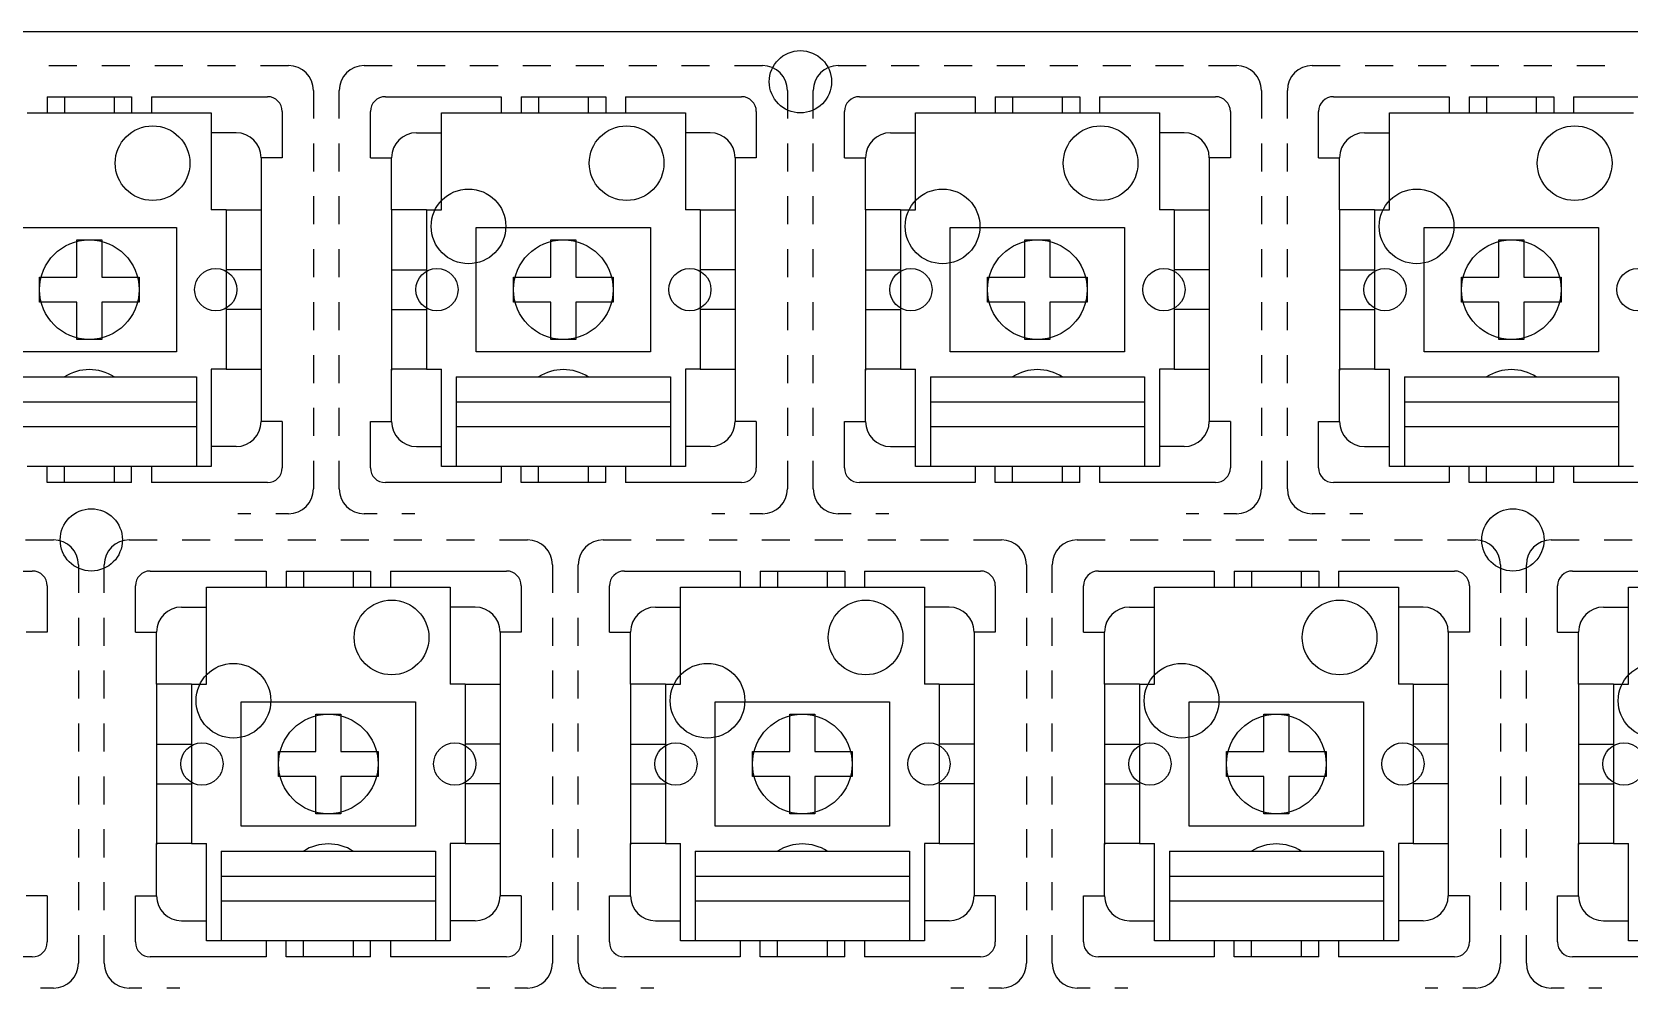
# Model space of a CAD drawing. Extents: x 0 to 386, y 0 to 144.
# Drawn here: x 186.7 to 250.8, y 58 to 96.4 of the extents above; entities that cross this region are included whole.
import ezdxf

# ---------------------------------------------------------------- set-up
doc = ezdxf.new("R2010")
doc.units = 0
for name, color, linetype in [('20', 30, 'CONTINUOUS'), ('21', 253, 'CONTINUOUS'), ('51', 253, 'CONTINUOUS')]:
    doc.layers.add(name, color=color, linetype=linetype)

msp = doc.modelspace()

# ---------------------------------------------------------------- linework, layer by layer
at = {"layer": '20'}
msp.add_line((385.6, 96.4), (0, 96.4), dxfattribs=at)
for centre, radius in [((217.52, 94.4), 1.25), ((191.5, 91.13), 1.5), ((210.54, 91.13), 1.5), ((229.58, 91.13), 1.5), ((248.62, 91.13), 1.5), ((204.19, 88.59), 1.5), ((223.23, 88.59), 1.5), ((242.27, 88.59), 1.5), ((188.96, 86.05), 2), ((208, 86.05), 2), ((227.04, 86.05), 2), ((246.08, 86.05), 2), ((194.04, 86.05), 0.85), ((202.92, 86.05), 0.85), ((213.08, 86.05), 0.85), ((221.96, 86.05), 0.85), ((232.12, 86.05), 0.85), ((241, 86.05), 0.85), ((251.16, 86.05), 0.85), ((189.04, 76), 1.25), ((246.14, 76), 1.25), ((201.1, 72.08), 1.5), ((220.14, 72.08), 1.5), ((239.18, 72.08), 1.5), ((194.75, 69.54), 1.5), ((213.79, 69.54), 1.5), ((232.83, 69.54), 1.5), ((251.87, 69.54), 1.5), ((198.56, 67), 2), ((217.6, 67), 2), ((236.64, 67), 2), ((193.48, 67), 0.85), ((203.64, 67), 0.85), ((212.52, 67), 0.85), ((222.68, 67), 0.85), ((231.56, 67), 0.85), ((241.72, 67), 0.85), ((250.6, 67), 0.85)]:
    msp.add_circle(centre, radius, dxfattribs=at)
at = {"layer": '21'}
for p, q in [((187.335, 95.05), (188.46, 95.05)), ((189.46, 95.05), (190.585, 95.05)), ((191.585, 95.05), (192.71, 95.05)), ((193.71, 95.05), (194.835, 95.05)), ((195.835, 95.05), (196.96, 95.05)), ((200, 95.05), (201.125, 95.05)), ((202.125, 95.05), (203.25, 95.05)), ((204.25, 95.05), (205.375, 95.05)), ((206.375, 95.05), (207.5, 95.05)), ((208.5, 95.05), (209.625, 95.05)), ((210.625, 95.05), (211.75, 95.05)), ((212.75, 95.05), (213.875, 95.05)), ((214.875, 95.05), (216, 95.05)), ((219.04, 95.05), (220.165, 95.05)), ((221.165, 95.05), (222.29, 95.05)), ((223.29, 95.05), (224.415, 95.05)), ((225.415, 95.05), (226.54, 95.05)), ((227.54, 95.05), (228.665, 95.05)), ((229.665, 95.05), (230.79, 95.05)), ((231.79, 95.05), (232.915, 95.05)), ((233.915, 95.05), (235.04, 95.05)), ((238.08, 95.05), (239.205, 95.05)), ((240.205, 95.05), (241.33, 95.05)), ((242.33, 95.05), (243.455, 95.05)), ((244.455, 95.05), (245.58, 95.05)), ((246.58, 95.05), (247.705, 95.05)), ((248.705, 95.05), (249.83, 95.05)), ((187.26, 93.8), (187.96, 93.8)), ((187.26, 93.8), (187.26, 93.15)), ((187.96, 93.8), (189.96, 93.8)), ((187.96, 93.8), (187.96, 93.15)), ((189.96, 93.8), (190.66, 93.8)), ((189.96, 93.8), (189.96, 93.15)), ((190.66, 93.8), (190.66, 93.15)), ((191.46, 93.8), (196.11, 93.8)), ((191.46, 93.8), (191.46, 93.15)), ((197.96, 94.05), (197.96, 92.925)), ((199, 92.925), (199, 94.05)), ((200.85, 93.8), (205.5, 93.8)), ((205.5, 93.8), (205.5, 93.15)), ((206.3, 93.8), (207, 93.8)), ((206.3, 93.8), (206.3, 93.15)), ((207, 93.8), (209, 93.8)), ((207, 93.8), (207, 93.15)), ((209, 93.8), (209.7, 93.8)), ((209, 93.8), (209, 93.15)), ((209.7, 93.8), (209.7, 93.15)), ((210.5, 93.8), (215.15, 93.8)), ((210.5, 93.8), (210.5, 93.15)), ((217, 94.05), (217, 92.925)), ((218.04, 92.925), (218.04, 94.05)), ((219.89, 93.8), (224.54, 93.8)), ((224.54, 93.8), (224.54, 93.15)), ((225.34, 93.8), (226.04, 93.8)), ((225.34, 93.8), (225.34, 93.15)), ((226.04, 93.8), (228.04, 93.8)), ((226.04, 93.8), (226.04, 93.15)), ((228.04, 93.8), (228.74, 93.8)), ((228.04, 93.8), (228.04, 93.15)), ((228.74, 93.8), (228.74, 93.15)), ((229.54, 93.8), (234.19, 93.8)), ((229.54, 93.8), (229.54, 93.15)), ((236.04, 94.05), (236.04, 92.925)), ((237.08, 92.925), (237.08, 94.05)), ((238.93, 93.8), (243.58, 93.8)), ((243.58, 93.8), (243.58, 93.15)), ((244.38, 93.8), (245.08, 93.8)), ((244.38, 93.8), (244.38, 93.15)), ((245.08, 93.8), (247.08, 93.8)), ((245.08, 93.8), (245.08, 93.15)), ((247.08, 93.8), (247.78, 93.8)), ((247.08, 93.8), (247.08, 93.15)), ((247.78, 93.8), (247.78, 93.15)), ((248.58, 93.8), (253.23, 93.8)), ((248.58, 93.8), (248.58, 93.15)), ((186.46, 93.15), (187.26, 93.15)), ((187.26, 93.15), (187.96, 93.15)), ((187.96, 93.15), (189.96, 93.15)), ((189.96, 93.15), (190.66, 93.15)), ((190.66, 93.15), (191.46, 93.15)), ((191.46, 93.15), (193.86, 93.15)), ((193.86, 93.15), (193.86, 92.35)), ((196.71, 93.2), (196.71, 91.35)), ((200.25, 91.35), (200.25, 93.2)), ((203.1, 93.15), (205.5, 93.15)), ((203.1, 92.35), (203.1, 93.15)), ((205.5, 93.15), (206.3, 93.15)), ((206.3, 93.15), (207, 93.15)), ((207, 93.15), (209, 93.15)), ((209, 93.15), (209.7, 93.15)), ((209.7, 93.15), (210.5, 93.15)), ((210.5, 93.15), (212.9, 93.15)), ((212.9, 93.15), (212.9, 92.35)), ((215.75, 93.2), (215.75, 91.35)), ((219.29, 91.35), (219.29, 93.2)), ((222.14, 93.15), (224.54, 93.15)), ((222.14, 92.35), (222.14, 93.15)), ((224.54, 93.15), (225.34, 93.15)), ((225.34, 93.15), (226.04, 93.15)), ((226.04, 93.15), (228.04, 93.15)), ((228.04, 93.15), (228.74, 93.15)), ((228.74, 93.15), (229.54, 93.15)), ((229.54, 93.15), (231.94, 93.15)), ((231.94, 93.15), (231.94, 92.35)), ((234.79, 93.2), (234.79, 91.35)), ((238.33, 91.35), (238.33, 93.2)), ((241.18, 93.15), (243.58, 93.15)), ((241.18, 92.35), (241.18, 93.15)), ((243.58, 93.15), (244.38, 93.15)), ((244.38, 93.15), (245.08, 93.15)), ((245.08, 93.15), (247.08, 93.15)), ((247.08, 93.15), (247.78, 93.15)), ((247.78, 93.15), (248.58, 93.15)), ((248.58, 93.15), (250.98, 93.15)), ((193.86, 92.35), (193.86, 89.25)), ((194.86, 92.35), (193.86, 92.35)), ((197.96, 91.925), (197.96, 90.8)), ((199, 90.8), (199, 91.925)), ((202.1, 92.35), (203.1, 92.35)), ((203.1, 89.25), (203.1, 92.35)), ((212.9, 92.35), (212.9, 89.25)), ((213.9, 92.35), (212.9, 92.35)), ((217, 91.925), (217, 90.8)), ((218.04, 90.8), (218.04, 91.925)), ((221.14, 92.35), (222.14, 92.35)), ((222.14, 89.25), (222.14, 92.35)), ((231.94, 92.35), (231.94, 89.25)), ((232.94, 92.35), (231.94, 92.35)), ((236.04, 91.925), (236.04, 90.8)), ((237.08, 90.8), (237.08, 91.925)), ((240.18, 92.35), (241.18, 92.35)), ((241.18, 89.25), (241.18, 92.35)), ((195.86, 91.35), (195.86, 89.25)), ((196.71, 91.35), (195.86, 91.35)), ((200.25, 91.35), (201.1, 91.35)), ((201.1, 89.25), (201.1, 91.35)), ((214.9, 91.35), (214.9, 89.25)), ((215.75, 91.35), (214.9, 91.35)), ((219.29, 91.35), (220.14, 91.35)), ((220.14, 89.25), (220.14, 91.35)), ((233.94, 91.35), (233.94, 89.25)), ((234.79, 91.35), (233.94, 91.35)), ((238.33, 91.35), (239.18, 91.35)), ((239.18, 89.25), (239.18, 91.35)), ((194.46, 89.25), (193.86, 89.25)), ((194.46, 89.25), (194.46, 86.95)), ((194.46, 89.25), (195.86, 89.25)), ((195.86, 89.25), (195.86, 86.85)), ((197.96, 89.8), (197.96, 88.675)), ((199, 88.675), (199, 89.8)), ((202.5, 89.25), (201.1, 89.25)), ((201.1, 89.25), (201.1, 86.85)), ((202.5, 89.25), (202.5, 86.95)), ((202.5, 89.25), (203.1, 89.25)), ((213.5, 89.25), (212.9, 89.25)), ((213.5, 89.25), (213.5, 86.95)), ((213.5, 89.25), (214.9, 89.25)), ((214.9, 89.25), (214.9, 86.85)), ((217, 89.8), (217, 88.675)), ((218.04, 88.675), (218.04, 89.8)), ((221.54, 89.25), (220.14, 89.25)), ((220.14, 89.25), (220.14, 86.85)), ((221.54, 89.25), (221.54, 86.95)), ((221.54, 89.25), (222.14, 89.25)), ((232.54, 89.25), (231.94, 89.25)), ((232.54, 89.25), (232.54, 86.95)), ((232.54, 89.25), (233.94, 89.25)), ((233.94, 89.25), (233.94, 86.85)), ((236.04, 89.8), (236.04, 88.675)), ((237.08, 88.675), (237.08, 89.8)), ((240.58, 89.25), (239.18, 89.25)), ((239.18, 89.25), (239.18, 86.85)), ((240.58, 89.25), (240.58, 86.95)), ((240.58, 89.25), (241.18, 89.25)), ((186.26, 88.55), (192.46, 88.55)), ((192.46, 88.55), (192.46, 83.55)), ((205.3, 88.55), (211.5, 88.55)), ((211.5, 88.55), (211.5, 83.55)), ((224.34, 88.55), (230.54, 88.55)), ((230.54, 88.55), (230.54, 83.55)), ((243.38, 88.55), (249.58, 88.55)), ((249.58, 88.55), (249.58, 83.55)), ((197.96, 87.675), (197.96, 86.55)), ((199, 86.55), (199, 87.675)), ((204.5, 83.55), (204.5, 87.55)), ((217, 87.675), (217, 86.55)), ((218.04, 86.55), (218.04, 87.675)), ((223.54, 83.55), (223.54, 87.55)), ((236.04, 87.675), (236.04, 86.55)), ((237.08, 86.55), (237.08, 87.675)), ((242.58, 83.55), (242.58, 87.55)), ((195.86, 86.85), (194.66, 86.85)), ((195.86, 86.85), (195.86, 85.25)), ((201.1, 86.85), (201.1, 85.25)), ((201.1, 86.85), (202.3, 86.85)), ((214.9, 86.85), (213.7, 86.85)), ((214.9, 86.85), (214.9, 85.25)), ((220.14, 86.85), (220.14, 85.25)), ((220.14, 86.85), (221.34, 86.85)), ((233.94, 86.85), (232.74, 86.85)), ((233.94, 86.85), (233.94, 85.25)), ((239.18, 86.85), (239.18, 85.25)), ((239.18, 86.85), (240.38, 86.85)), ((197.96, 85.55), (197.96, 84.425)), ((199, 84.425), (199, 85.55)), ((217, 85.55), (217, 84.425)), ((218.04, 84.425), (218.04, 85.55)), ((236.04, 85.55), (236.04, 84.425)), ((237.08, 84.425), (237.08, 85.55)), ((194.46, 85.15), (194.46, 82.85)), ((195.86, 85.25), (194.66, 85.25)), ((195.86, 85.25), (195.86, 82.85)), ((201.1, 85.25), (202.3, 85.25)), ((201.1, 85.25), (201.1, 82.8)), ((202.5, 85.15), (202.5, 82.85)), ((213.5, 85.15), (213.5, 82.85)), ((214.9, 85.25), (213.7, 85.25)), ((214.9, 85.25), (214.9, 82.85)), ((220.14, 85.25), (221.34, 85.25)), ((220.14, 85.25), (220.14, 82.8)), ((221.54, 85.15), (221.54, 82.85)), ((232.54, 85.15), (232.54, 82.85)), ((233.94, 85.25), (232.74, 85.25)), ((233.94, 85.25), (233.94, 82.85)), ((239.18, 85.25), (240.38, 85.25)), ((239.18, 85.25), (239.18, 82.8)), ((240.58, 85.15), (240.58, 82.85)), ((192.46, 83.55), (185.46, 83.55)), ((197.96, 83.425), (197.96, 82.3)), ((199, 82.3), (199, 83.425)), ((211.5, 83.55), (204.5, 83.55)), ((217, 83.425), (217, 82.3)), ((218.04, 82.3), (218.04, 83.425)), ((230.54, 83.55), (223.54, 83.55)), ((236.04, 83.425), (236.04, 82.3)), ((237.08, 82.3), (237.08, 83.425)), ((249.58, 83.55), (242.58, 83.55)), ((193.86, 82.85), (193.86, 79.75)), ((194.46, 82.85), (193.86, 82.85)), ((194.46, 82.85), (195.86, 82.85)), ((195.86, 82.85), (195.86, 80.75)), ((201.1, 82.8), (201.1, 82.85)), ((202.5, 82.85), (201.1, 82.85)), ((201.1, 80.75), (201.1, 82.8)), ((202.5, 82.85), (203.1, 82.85)), ((203.1, 79.75), (203.1, 82.85)), ((212.9, 82.85), (212.9, 79.75)), ((213.5, 82.85), (212.9, 82.85)), ((213.5, 82.85), (214.9, 82.85)), ((214.9, 82.85), (214.9, 80.75)), ((220.14, 82.8), (220.14, 82.85)), ((221.54, 82.85), (220.14, 82.85)), ((220.14, 80.75), (220.14, 82.8)), ((221.54, 82.85), (222.14, 82.85)), ((222.14, 79.75), (222.14, 82.85)), ((231.94, 82.85), (231.94, 79.75)), ((232.54, 82.85), (231.94, 82.85)), ((232.54, 82.85), (233.94, 82.85)), ((233.94, 82.85), (233.94, 80.75)), ((239.18, 82.8), (239.18, 82.85)), ((240.58, 82.85), (239.18, 82.85)), ((239.18, 80.75), (239.18, 82.8)), ((240.58, 82.85), (241.18, 82.85)), ((241.18, 79.75), (241.18, 82.85)), ((184.66, 82.55), (187.96, 82.55)), ((187.96, 82.55), (189.96, 82.55)), ((189.96, 82.55), (193.26, 82.55)), ((193.26, 82.55), (193.26, 81.55)), ((203.7, 82.55), (207, 82.55)), ((203.7, 82.55), (203.7, 81.55)), ((207, 82.55), (209, 82.55)), ((209, 82.55), (212.3, 82.55)), ((212.3, 82.55), (212.3, 81.55)), ((222.74, 82.55), (226.04, 82.55)), ((222.74, 82.55), (222.74, 81.55)), ((226.04, 82.55), (228.04, 82.55)), ((228.04, 82.55), (231.34, 82.55)), ((231.34, 82.55), (231.34, 81.55)), ((241.78, 82.55), (245.08, 82.55)), ((241.78, 82.55), (241.78, 81.55)), ((245.08, 82.55), (247.08, 82.55)), ((247.08, 82.55), (250.38, 82.55)), ((250.38, 82.55), (250.38, 81.55)), ((184.66, 81.55), (193.26, 81.55)), ((193.26, 81.55), (193.26, 80.55)), ((203.7, 81.55), (203.7, 80.55)), ((203.7, 81.55), (212.3, 81.55)), ((212.3, 81.55), (212.3, 80.55)), ((222.74, 81.55), (222.74, 80.55)), ((222.74, 81.55), (231.34, 81.55)), ((231.34, 81.55), (231.34, 80.55)), ((241.78, 81.55), (241.78, 80.55)), ((241.78, 81.55), (250.38, 81.55)), ((250.38, 81.55), (250.38, 80.55)), ((197.96, 81.3), (197.96, 80.175)), ((199, 80.175), (199, 81.3)), ((217, 81.3), (217, 80.175)), ((218.04, 80.175), (218.04, 81.3)), ((236.04, 81.3), (236.04, 80.175)), ((237.08, 80.175), (237.08, 81.3)), ((184.66, 80.55), (193.26, 80.55)), ((193.26, 80.55), (193.26, 78.95)), ((196.71, 80.75), (195.86, 80.75)), ((196.71, 80.75), (196.71, 78.9)), ((200.25, 78.9), (200.25, 80.75)), ((200.25, 80.75), (201.1, 80.75)), ((203.7, 80.55), (203.7, 78.95)), ((203.7, 80.55), (212.3, 80.55)), ((212.3, 80.55), (212.3, 78.95)), ((215.75, 80.75), (214.9, 80.75)), ((215.75, 80.75), (215.75, 78.9)), ((219.29, 78.9), (219.29, 80.75)), ((219.29, 80.75), (220.14, 80.75)), ((222.74, 80.55), (222.74, 78.95)), ((222.74, 80.55), (231.34, 80.55)), ((231.34, 80.55), (231.34, 78.95)), ((234.79, 80.75), (233.94, 80.75)), ((234.79, 80.75), (234.79, 78.9)), ((238.33, 78.9), (238.33, 80.75)), ((238.33, 80.75), (239.18, 80.75)), ((241.78, 80.55), (241.78, 78.95)), ((241.78, 80.55), (250.38, 80.55)), ((250.38, 80.55), (250.38, 78.95)), ((193.86, 79.75), (193.86, 78.95)), ((194.86, 79.75), (193.86, 79.75)), ((202.1, 79.75), (203.1, 79.75)), ((203.1, 78.95), (203.1, 79.75)), ((212.9, 79.75), (212.9, 78.95)), ((213.9, 79.75), (212.9, 79.75)), ((221.14, 79.75), (222.14, 79.75)), ((222.14, 78.95), (222.14, 79.75)), ((231.94, 79.75), (231.94, 78.95)), ((232.94, 79.75), (231.94, 79.75)), ((240.18, 79.75), (241.18, 79.75)), ((241.18, 78.95), (241.18, 79.75)), ((187.26, 78.95), (186.46, 78.95)), ((187.96, 78.95), (187.26, 78.95)), ((187.26, 78.3), (187.26, 78.95)), ((189.96, 78.95), (187.96, 78.95)), ((187.96, 78.3), (187.96, 78.95)), ((190.66, 78.95), (189.96, 78.95)), ((189.96, 78.95), (189.96, 78.3)), ((191.46, 78.95), (190.66, 78.95)), ((190.66, 78.3), (190.66, 78.95)), ((193.26, 78.95), (191.46, 78.95)), ((191.46, 78.95), (191.46, 78.3)), ((193.86, 78.95), (193.26, 78.95)), ((197.96, 79.175), (197.96, 78.05)), ((199, 78.05), (199, 79.175)), ((203.7, 78.95), (203.1, 78.95)), ((205.5, 78.95), (203.7, 78.95)), ((206.3, 78.95), (205.5, 78.95)), ((205.5, 78.95), (205.5, 78.3)), ((207, 78.95), (206.3, 78.95)), ((206.3, 78.3), (206.3, 78.95)), ((209, 78.95), (207, 78.95)), ((207, 78.3), (207, 78.95)), ((209.7, 78.95), (209, 78.95)), ((209, 78.95), (209, 78.3)), ((210.5, 78.95), (209.7, 78.95)), ((209.7, 78.3), (209.7, 78.95)), ((212.3, 78.95), (210.5, 78.95)), ((210.5, 78.95), (210.5, 78.3)), ((212.9, 78.95), (212.3, 78.95)), ((217, 79.175), (217, 78.05)), ((218.04, 78.05), (218.04, 79.175)), ((222.74, 78.95), (222.14, 78.95)), ((224.54, 78.95), (222.74, 78.95)), ((225.34, 78.95), (224.54, 78.95)), ((224.54, 78.95), (224.54, 78.3)), ((226.04, 78.95), (225.34, 78.95)), ((225.34, 78.3), (225.34, 78.95)), ((228.04, 78.95), (226.04, 78.95)), ((226.04, 78.3), (226.04, 78.95)), ((228.74, 78.95), (228.04, 78.95)), ((228.04, 78.95), (228.04, 78.3)), ((229.54, 78.95), (228.74, 78.95)), ((228.74, 78.3), (228.74, 78.95)), ((231.34, 78.95), (229.54, 78.95)), ((229.54, 78.95), (229.54, 78.3)), ((231.94, 78.95), (231.34, 78.95)), ((236.04, 79.175), (236.04, 78.05)), ((237.08, 78.05), (237.08, 79.175)), ((241.78, 78.95), (241.18, 78.95)), ((243.58, 78.95), (241.78, 78.95)), ((244.38, 78.95), (243.58, 78.95)), ((243.58, 78.95), (243.58, 78.3)), ((245.08, 78.95), (244.38, 78.95)), ((244.38, 78.3), (244.38, 78.95)), ((247.08, 78.95), (245.08, 78.95)), ((245.08, 78.3), (245.08, 78.95)), ((247.78, 78.95), (247.08, 78.95)), ((247.08, 78.95), (247.08, 78.3)), ((248.58, 78.95), (247.78, 78.95)), ((247.78, 78.3), (247.78, 78.95)), ((250.38, 78.95), (248.58, 78.95)), ((248.58, 78.95), (248.58, 78.3)), ((250.98, 78.95), (250.38, 78.95)), ((187.96, 78.3), (187.26, 78.3)), ((189.96, 78.3), (187.96, 78.3)), ((190.66, 78.3), (189.96, 78.3)), ((196.11, 78.3), (191.46, 78.3)), ((205.5, 78.3), (200.85, 78.3)), ((207, 78.3), (206.3, 78.3)), ((209, 78.3), (207, 78.3)), ((209.7, 78.3), (209, 78.3)), ((215.15, 78.3), (210.5, 78.3)), ((224.54, 78.3), (219.89, 78.3)), ((226.04, 78.3), (225.34, 78.3)), ((228.04, 78.3), (226.04, 78.3)), ((228.74, 78.3), (228.04, 78.3)), ((234.19, 78.3), (229.54, 78.3)), ((243.58, 78.3), (238.93, 78.3)), ((245.08, 78.3), (244.38, 78.3)), ((247.08, 78.3), (245.08, 78.3)), ((247.78, 78.3), (247.08, 78.3)), ((253.23, 78.3), (248.58, 78.3)), ((195.445, 77.05), (194.93, 77.05)), ((196.96, 77.05), (196.445, 77.05)), ((200.515, 77.05), (200, 77.05)), ((202.03, 77.05), (201.515, 77.05)), ((214.485, 77.05), (213.97, 77.05)), ((216, 77.05), (215.485, 77.05)), ((219.555, 77.05), (219.04, 77.05)), ((221.07, 77.05), (220.555, 77.05)), ((233.525, 77.05), (233.01, 77.05)), ((235.04, 77.05), (234.525, 77.05)), ((238.595, 77.05), (238.08, 77.05)), ((240.11, 77.05), (239.595, 77.05)), ((186.395, 76), (187.52, 76)), ((190.56, 76), (191.685, 76)), ((192.685, 76), (193.81, 76)), ((194.81, 76), (195.935, 76)), ((196.935, 76), (198.06, 76)), ((199.06, 76), (200.185, 76)), ((201.185, 76), (202.31, 76)), ((203.31, 76), (204.435, 76)), ((205.435, 76), (206.56, 76)), ((209.6, 76), (210.725, 76)), ((211.725, 76), (212.85, 76)), ((213.85, 76), (214.975, 76)), ((215.975, 76), (217.1, 76)), ((218.1, 76), (219.225, 76)), ((220.225, 76), (221.35, 76)), ((222.35, 76), (223.475, 76)), ((224.475, 76), (225.6, 76)), ((228.64, 76), (229.765, 76)), ((230.765, 76), (231.89, 76)), ((232.89, 76), (234.015, 76)), ((235.015, 76), (236.14, 76)), ((237.14, 76), (238.265, 76)), ((239.265, 76), (240.39, 76)), ((241.39, 76), (242.515, 76)), ((243.515, 76), (244.64, 76)), ((247.68, 76), (248.805, 76)), ((249.805, 76), (250.93, 76)), ((182.02, 74.75), (186.67, 74.75)), ((188.52, 75), (188.52, 73.875)), ((189.56, 73.875), (189.56, 75)), ((191.41, 74.75), (196.06, 74.75)), ((196.06, 74.75), (196.06, 74.1)), ((196.86, 74.75), (197.56, 74.75)), ((196.86, 74.75), (196.86, 74.1)), ((197.56, 74.75), (199.56, 74.75)), ((197.56, 74.75), (197.56, 74.1)), ((199.56, 74.75), (200.26, 74.75)), ((199.56, 74.75), (199.56, 74.1)), ((200.26, 74.75), (200.26, 74.1)), ((201.06, 74.75), (205.71, 74.75)), ((201.06, 74.75), (201.06, 74.1)), ((207.56, 75), (207.56, 73.875)), ((208.6, 73.875), (208.6, 75)), ((210.45, 74.75), (215.1, 74.75)), ((215.1, 74.75), (215.1, 74.1)), ((215.9, 74.75), (216.6, 74.75)), ((215.9, 74.75), (215.9, 74.1)), ((216.6, 74.75), (218.6, 74.75)), ((216.6, 74.75), (216.6, 74.1)), ((218.6, 74.75), (219.3, 74.75)), ((218.6, 74.75), (218.6, 74.1)), ((219.3, 74.75), (219.3, 74.1)), ((220.1, 74.75), (224.75, 74.75)), ((220.1, 74.75), (220.1, 74.1)), ((226.6, 75), (226.6, 73.875)), ((227.64, 73.875), (227.64, 75)), ((229.49, 74.75), (234.14, 74.75)), ((234.14, 74.75), (234.14, 74.1)), ((234.94, 74.75), (235.64, 74.75)), ((234.94, 74.75), (234.94, 74.1)), ((235.64, 74.75), (237.64, 74.75)), ((235.64, 74.75), (235.64, 74.1)), ((237.64, 74.75), (238.34, 74.75)), ((237.64, 74.75), (237.64, 74.1)), ((238.34, 74.75), (238.34, 74.1)), ((239.14, 74.75), (243.79, 74.75)), ((239.14, 74.75), (239.14, 74.1)), ((245.64, 75), (245.64, 73.875)), ((246.68, 73.875), (246.68, 75)), ((248.53, 74.75), (253.18, 74.75)), ((187.27, 74.15), (187.27, 72.3)), ((190.81, 72.3), (190.81, 74.15)), ((193.66, 74.1), (196.06, 74.1)), ((193.66, 73.3), (193.66, 74.1)), ((196.06, 74.1), (196.86, 74.1)), ((196.86, 74.1), (197.56, 74.1)), ((197.56, 74.1), (199.56, 74.1)), ((199.56, 74.1), (200.26, 74.1)), ((200.26, 74.1), (201.06, 74.1)), ((201.06, 74.1), (203.46, 74.1)), ((203.46, 74.1), (203.46, 73.3)), ((206.31, 74.15), (206.31, 72.3)), ((209.85, 72.3), (209.85, 74.15)), ((212.7, 74.1), (215.1, 74.1)), ((212.7, 73.3), (212.7, 74.1)), ((215.1, 74.1), (215.9, 74.1)), ((215.9, 74.1), (216.6, 74.1)), ((216.6, 74.1), (218.6, 74.1)), ((218.6, 74.1), (219.3, 74.1)), ((219.3, 74.1), (220.1, 74.1)), ((220.1, 74.1), (222.5, 74.1)), ((222.5, 74.1), (222.5, 73.3)), ((225.35, 74.15), (225.35, 72.3)), ((228.89, 72.3), (228.89, 74.15)), ((231.74, 74.1), (234.14, 74.1)), ((231.74, 73.3), (231.74, 74.1)), ((234.14, 74.1), (234.94, 74.1)), ((234.94, 74.1), (235.64, 74.1)), ((235.64, 74.1), (237.64, 74.1)), ((237.64, 74.1), (238.34, 74.1)), ((238.34, 74.1), (239.14, 74.1)), ((239.14, 74.1), (241.54, 74.1)), ((241.54, 74.1), (241.54, 73.3)), ((244.39, 74.15), (244.39, 72.3)), ((247.93, 72.3), (247.93, 74.15)), ((250.78, 74.1), (253.18, 74.1)), ((250.78, 73.3), (250.78, 74.1)), ((192.66, 73.3), (193.66, 73.3)), ((193.66, 70.2), (193.66, 73.3)), ((203.46, 73.3), (203.46, 70.2)), ((204.46, 73.3), (203.46, 73.3)), ((211.7, 73.3), (212.7, 73.3)), ((212.7, 70.2), (212.7, 73.3)), ((222.5, 73.3), (222.5, 70.2)), ((223.5, 73.3), (222.5, 73.3)), ((230.74, 73.3), (231.74, 73.3)), ((231.74, 70.2), (231.74, 73.3)), ((241.54, 73.3), (241.54, 70.2)), ((242.54, 73.3), (241.54, 73.3)), ((249.78, 73.3), (250.78, 73.3)), ((250.78, 70.2), (250.78, 73.3)), ((188.52, 72.875), (188.52, 71.75)), ((189.56, 71.75), (189.56, 72.875)), ((207.56, 72.875), (207.56, 71.75)), ((208.6, 71.75), (208.6, 72.875)), ((226.6, 72.875), (226.6, 71.75)), ((227.64, 71.75), (227.64, 72.875)), ((245.64, 72.875), (245.64, 71.75)), ((246.68, 71.75), (246.68, 72.875)), ((187.27, 72.3), (186.42, 72.3)), ((190.81, 72.3), (191.66, 72.3)), ((191.66, 70.2), (191.66, 72.3)), ((205.46, 72.3), (205.46, 70.2)), ((206.31, 72.3), (205.46, 72.3)), ((209.85, 72.3), (210.7, 72.3)), ((210.7, 70.2), (210.7, 72.3)), ((224.5, 72.3), (224.5, 70.2)), ((225.35, 72.3), (224.5, 72.3)), ((228.89, 72.3), (229.74, 72.3)), ((229.74, 70.2), (229.74, 72.3)), ((243.54, 72.3), (243.54, 70.2)), ((244.39, 72.3), (243.54, 72.3)), ((247.93, 72.3), (248.78, 72.3)), ((248.78, 70.2), (248.78, 72.3)), ((188.52, 70.75), (188.52, 69.625)), ((189.56, 69.625), (189.56, 70.75)), ((207.56, 70.75), (207.56, 69.625)), ((208.6, 69.625), (208.6, 70.75)), ((226.6, 70.75), (226.6, 69.625)), ((227.64, 69.625), (227.64, 70.75)), ((245.64, 70.75), (245.64, 69.625)), ((246.68, 69.625), (246.68, 70.75)), ((193.06, 70.2), (191.66, 70.2)), ((191.66, 70.2), (191.66, 67.8)), ((193.06, 70.2), (193.06, 67.9)), ((193.06, 70.2), (193.66, 70.2)), ((204.06, 70.2), (203.46, 70.2)), ((204.06, 70.2), (204.06, 67.9)), ((204.06, 70.2), (205.46, 70.2)), ((205.46, 70.2), (205.46, 67.8)), ((212.1, 70.2), (210.7, 70.2)), ((210.7, 70.2), (210.7, 67.8)), ((212.1, 70.2), (212.1, 67.9)), ((212.1, 70.2), (212.7, 70.2)), ((223.1, 70.2), (222.5, 70.2)), ((223.1, 70.2), (223.1, 67.9)), ((223.1, 70.2), (224.5, 70.2)), ((224.5, 70.2), (224.5, 67.8)), ((231.14, 70.2), (229.74, 70.2)), ((229.74, 70.2), (229.74, 67.8)), ((231.14, 70.2), (231.14, 67.9)), ((231.14, 70.2), (231.74, 70.2)), ((242.14, 70.2), (241.54, 70.2)), ((242.14, 70.2), (242.14, 67.9)), ((242.14, 70.2), (243.54, 70.2)), ((243.54, 70.2), (243.54, 67.8)), ((250.18, 70.2), (248.78, 70.2)), ((248.78, 70.2), (248.78, 67.8)), ((250.18, 70.2), (250.18, 67.9)), ((250.18, 70.2), (250.78, 70.2)), ((195.86, 69.5), (202.06, 69.5)), ((202.06, 69.5), (202.06, 64.5)), ((214.9, 69.5), (221.1, 69.5)), ((221.1, 69.5), (221.1, 64.5)), ((233.94, 69.5), (240.14, 69.5)), ((240.14, 69.5), (240.14, 64.5)), ((188.52, 68.625), (188.52, 67.5)), ((189.56, 67.5), (189.56, 68.625)), ((195.06, 64.5), (195.06, 68.5)), ((207.56, 68.625), (207.56, 67.5)), ((208.6, 67.5), (208.6, 68.625)), ((214.1, 64.5), (214.1, 68.5)), ((226.6, 68.625), (226.6, 67.5)), ((227.64, 67.5), (227.64, 68.625)), ((233.14, 64.5), (233.14, 68.5)), ((245.64, 68.625), (245.64, 67.5)), ((246.68, 67.5), (246.68, 68.625)), ((191.66, 67.8), (191.66, 66.2)), ((191.66, 67.8), (192.86, 67.8)), ((205.46, 67.8), (204.26, 67.8)), ((205.46, 67.8), (205.46, 66.2)), ((210.7, 67.8), (210.7, 66.2)), ((210.7, 67.8), (211.9, 67.8)), ((224.5, 67.8), (223.3, 67.8)), ((224.5, 67.8), (224.5, 66.2)), ((229.74, 67.8), (229.74, 66.2)), ((229.74, 67.8), (230.94, 67.8)), ((243.54, 67.8), (242.34, 67.8)), ((243.54, 67.8), (243.54, 66.2)), ((248.78, 67.8), (248.78, 66.2)), ((248.78, 67.8), (249.98, 67.8)), ((188.52, 66.5), (188.52, 65.375)), ((189.56, 65.375), (189.56, 66.5)), ((191.66, 66.2), (192.86, 66.2)), ((191.66, 66.2), (191.66, 63.75)), ((193.06, 66.1), (193.06, 63.8)), ((204.06, 66.1), (204.06, 63.8)), ((205.46, 66.2), (204.26, 66.2)), ((205.46, 66.2), (205.46, 63.8)), ((207.56, 66.5), (207.56, 65.375)), ((208.6, 65.375), (208.6, 66.5)), ((210.7, 66.2), (211.9, 66.2)), ((210.7, 66.2), (210.7, 63.75)), ((212.1, 66.1), (212.1, 63.8)), ((223.1, 66.1), (223.1, 63.8)), ((224.5, 66.2), (223.3, 66.2)), ((224.5, 66.2), (224.5, 63.8)), ((226.6, 66.5), (226.6, 65.375)), ((227.64, 65.375), (227.64, 66.5)), ((229.74, 66.2), (230.94, 66.2)), ((229.74, 66.2), (229.74, 63.75)), ((231.14, 66.1), (231.14, 63.8)), ((242.14, 66.1), (242.14, 63.8)), ((243.54, 66.2), (242.34, 66.2)), ((243.54, 66.2), (243.54, 63.8)), ((245.64, 66.5), (245.64, 65.375)), ((246.68, 65.375), (246.68, 66.5)), ((248.78, 66.2), (249.98, 66.2)), ((248.78, 66.2), (248.78, 63.75)), ((250.18, 66.1), (250.18, 63.8)), ((188.52, 64.375), (188.52, 63.25)), ((189.56, 63.25), (189.56, 64.375)), ((202.06, 64.5), (195.06, 64.5)), ((207.56, 64.375), (207.56, 63.25)), ((208.6, 63.25), (208.6, 64.375)), ((221.1, 64.5), (214.1, 64.5)), ((226.6, 64.375), (226.6, 63.25)), ((227.64, 63.25), (227.64, 64.375)), ((240.14, 64.5), (233.14, 64.5)), ((245.64, 64.375), (245.64, 63.25)), ((246.68, 63.25), (246.68, 64.375)), ((191.66, 63.75), (191.66, 63.8)), ((193.06, 63.8), (191.66, 63.8)), ((191.66, 61.7), (191.66, 63.75)), ((193.06, 63.8), (193.66, 63.8)), ((193.66, 60.7), (193.66, 63.8)), ((203.46, 63.8), (203.46, 60.7)), ((204.06, 63.8), (203.46, 63.8)), ((204.06, 63.8), (205.46, 63.8)), ((205.46, 63.8), (205.46, 61.7)), ((210.7, 63.75), (210.7, 63.8)), ((212.1, 63.8), (210.7, 63.8)), ((210.7, 61.7), (210.7, 63.75)), ((212.1, 63.8), (212.7, 63.8)), ((212.7, 60.7), (212.7, 63.8)), ((222.5, 63.8), (222.5, 60.7)), ((223.1, 63.8), (222.5, 63.8)), ((223.1, 63.8), (224.5, 63.8)), ((224.5, 63.8), (224.5, 61.7)), ((229.74, 63.75), (229.74, 63.8)), ((231.14, 63.8), (229.74, 63.8)), ((229.74, 61.7), (229.74, 63.75)), ((231.14, 63.8), (231.74, 63.8)), ((231.74, 60.7), (231.74, 63.8)), ((241.54, 63.8), (241.54, 60.7)), ((242.14, 63.8), (241.54, 63.8)), ((242.14, 63.8), (243.54, 63.8)), ((243.54, 63.8), (243.54, 61.7)), ((248.78, 63.75), (248.78, 63.8)), ((250.18, 63.8), (248.78, 63.8)), ((248.78, 61.7), (248.78, 63.75)), ((250.18, 63.8), (250.78, 63.8)), ((250.78, 60.7), (250.78, 63.8)), ((194.26, 63.5), (197.56, 63.5)), ((194.26, 63.5), (194.26, 62.5)), ((197.56, 63.5), (199.56, 63.5)), ((199.56, 63.5), (202.86, 63.5)), ((202.86, 63.5), (202.86, 62.5)), ((213.3, 63.5), (216.6, 63.5)), ((213.3, 63.5), (213.3, 62.5)), ((216.6, 63.5), (218.6, 63.5)), ((218.6, 63.5), (221.9, 63.5)), ((221.9, 63.5), (221.9, 62.5)), ((232.34, 63.5), (235.64, 63.5)), ((232.34, 63.5), (232.34, 62.5)), ((235.64, 63.5), (237.64, 63.5)), ((237.64, 63.5), (240.94, 63.5)), ((240.94, 63.5), (240.94, 62.5)), ((188.52, 62.25), (188.52, 61.125)), ((189.56, 61.125), (189.56, 62.25)), ((194.26, 62.5), (194.26, 61.5)), ((194.26, 62.5), (202.86, 62.5)), ((202.86, 62.5), (202.86, 61.5)), ((207.56, 62.25), (207.56, 61.125)), ((208.6, 61.125), (208.6, 62.25)), ((213.3, 62.5), (213.3, 61.5)), ((213.3, 62.5), (221.9, 62.5)), ((221.9, 62.5), (221.9, 61.5)), ((226.6, 62.25), (226.6, 61.125)), ((227.64, 61.125), (227.64, 62.25)), ((232.34, 62.5), (232.34, 61.5)), ((232.34, 62.5), (240.94, 62.5)), ((240.94, 62.5), (240.94, 61.5)), ((245.64, 62.25), (245.64, 61.125)), ((246.68, 61.125), (246.68, 62.25)), ((187.27, 61.7), (186.42, 61.7)), ((187.27, 61.7), (187.27, 59.85)), ((190.81, 59.85), (190.81, 61.7)), ((190.81, 61.7), (191.66, 61.7)), ((206.31, 61.7), (205.46, 61.7)), ((206.31, 61.7), (206.31, 59.85)), ((209.85, 59.85), (209.85, 61.7)), ((209.85, 61.7), (210.7, 61.7)), ((225.35, 61.7), (224.5, 61.7)), ((225.35, 61.7), (225.35, 59.85)), ((228.89, 59.85), (228.89, 61.7)), ((228.89, 61.7), (229.74, 61.7)), ((244.39, 61.7), (243.54, 61.7)), ((244.39, 61.7), (244.39, 59.85)), ((247.93, 59.85), (247.93, 61.7)), ((247.93, 61.7), (248.78, 61.7)), ((194.26, 61.5), (194.26, 59.9)), ((194.26, 61.5), (202.86, 61.5)), ((202.86, 61.5), (202.86, 59.9)), ((213.3, 61.5), (213.3, 59.9)), ((213.3, 61.5), (221.9, 61.5)), ((221.9, 61.5), (221.9, 59.9)), ((232.34, 61.5), (232.34, 59.9)), ((232.34, 61.5), (240.94, 61.5)), ((240.94, 61.5), (240.94, 59.9)), ((192.66, 60.7), (193.66, 60.7)), ((193.66, 59.9), (193.66, 60.7)), ((203.46, 60.7), (203.46, 59.9)), ((204.46, 60.7), (203.46, 60.7)), ((211.7, 60.7), (212.7, 60.7)), ((212.7, 59.9), (212.7, 60.7)), ((222.5, 60.7), (222.5, 59.9)), ((223.5, 60.7), (222.5, 60.7)), ((230.74, 60.7), (231.74, 60.7)), ((231.74, 59.9), (231.74, 60.7)), ((241.54, 60.7), (241.54, 59.9)), ((242.54, 60.7), (241.54, 60.7)), ((249.78, 60.7), (250.78, 60.7)), ((250.78, 59.9), (250.78, 60.7)), ((188.52, 60.125), (188.52, 59)), ((189.56, 59), (189.56, 60.125)), ((194.26, 59.9), (193.66, 59.9)), ((196.06, 59.9), (194.26, 59.9)), ((196.86, 59.9), (196.06, 59.9)), ((196.06, 59.9), (196.06, 59.25)), ((197.56, 59.9), (196.86, 59.9)), ((196.86, 59.25), (196.86, 59.9)), ((199.56, 59.9), (197.56, 59.9)), ((197.56, 59.25), (197.56, 59.9)), ((200.26, 59.9), (199.56, 59.9)), ((199.56, 59.9), (199.56, 59.25)), ((201.06, 59.9), (200.26, 59.9)), ((200.26, 59.25), (200.26, 59.9)), ((202.86, 59.9), (201.06, 59.9)), ((201.06, 59.9), (201.06, 59.25)), ((203.46, 59.9), (202.86, 59.9)), ((207.56, 60.125), (207.56, 59)), ((208.6, 59), (208.6, 60.125)), ((213.3, 59.9), (212.7, 59.9)), ((215.1, 59.9), (213.3, 59.9)), ((215.9, 59.9), (215.1, 59.9)), ((215.1, 59.9), (215.1, 59.25)), ((216.6, 59.9), (215.9, 59.9)), ((215.9, 59.25), (215.9, 59.9)), ((218.6, 59.9), (216.6, 59.9)), ((216.6, 59.25), (216.6, 59.9)), ((219.3, 59.9), (218.6, 59.9)), ((218.6, 59.9), (218.6, 59.25)), ((220.1, 59.9), (219.3, 59.9)), ((219.3, 59.25), (219.3, 59.9)), ((221.9, 59.9), (220.1, 59.9)), ((220.1, 59.9), (220.1, 59.25)), ((222.5, 59.9), (221.9, 59.9)), ((226.6, 60.125), (226.6, 59)), ((227.64, 59), (227.64, 60.125)), ((232.34, 59.9), (231.74, 59.9)), ((234.14, 59.9), (232.34, 59.9)), ((234.94, 59.9), (234.14, 59.9)), ((234.14, 59.9), (234.14, 59.25)), ((235.64, 59.9), (234.94, 59.9)), ((234.94, 59.25), (234.94, 59.9)), ((237.64, 59.9), (235.64, 59.9)), ((235.64, 59.25), (235.64, 59.9)), ((238.34, 59.9), (237.64, 59.9)), ((237.64, 59.9), (237.64, 59.25)), ((239.14, 59.9), (238.34, 59.9)), ((238.34, 59.25), (238.34, 59.9)), ((240.94, 59.9), (239.14, 59.9)), ((239.14, 59.9), (239.14, 59.25)), ((241.54, 59.9), (240.94, 59.9)), ((245.64, 60.125), (245.64, 59)), ((246.68, 59), (246.68, 60.125)), ((251.38, 59.9), (250.78, 59.9)), ((186.67, 59.25), (182.02, 59.25)), ((196.06, 59.25), (191.41, 59.25)), ((197.56, 59.25), (196.86, 59.25)), ((199.56, 59.25), (197.56, 59.25)), ((200.26, 59.25), (199.56, 59.25)), ((205.71, 59.25), (201.06, 59.25)), ((215.1, 59.25), (210.45, 59.25)), ((216.6, 59.25), (215.9, 59.25)), ((218.6, 59.25), (216.6, 59.25)), ((219.3, 59.25), (218.6, 59.25)), ((224.75, 59.25), (220.1, 59.25)), ((234.14, 59.25), (229.49, 59.25)), ((235.64, 59.25), (234.94, 59.25)), ((237.64, 59.25), (235.64, 59.25)), ((238.34, 59.25), (237.64, 59.25)), ((243.79, 59.25), (239.14, 59.25)), ((253.18, 59.25), (248.53, 59.25)), ((187.52, 58), (187.005, 58)), ((191.075, 58), (190.56, 58)), ((192.59, 58), (192.075, 58)), ((205.045, 58), (204.53, 58)), ((206.56, 58), (206.045, 58)), ((210.115, 58), (209.6, 58)), ((211.63, 58), (211.115, 58)), ((224.085, 58), (223.57, 58)), ((225.6, 58), (225.085, 58)), ((229.155, 58), (228.64, 58)), ((230.67, 58), (230.155, 58)), ((243.125, 58), (242.61, 58)), ((244.64, 58), (244.125, 58)), ((248.195, 58), (247.68, 58)), ((249.71, 58), (249.195, 58))]:
    msp.add_line(p, q, dxfattribs=at)
for centre, radius, start, end in [((196.96, 94.05), 1, 0, 90), ((200, 94.05), 1, 90, 180), ((216, 94.05), 1, 0, 90), ((219.04, 94.05), 1, 90, 180), ((235.04, 94.05), 1, 0, 90), ((238.08, 94.05), 1, 90, 180), ((196.11, 93.2), 0.6, 0, 90), ((200.85, 93.2), 0.6, 90, 180), ((215.15, 93.2), 0.6, 0, 90), ((219.89, 93.2), 0.6, 90, 180), ((234.19, 93.2), 0.6, 0, 90), ((238.93, 93.2), 0.6, 90, 180), ((194.86, 91.35), 1, 0, 90), ((202.1, 91.35), 1, 90, 180), ((213.9, 91.35), 1, 0, 90), ((221.14, 91.35), 1, 90, 180), ((232.94, 91.35), 1, 0, 90), ((240.18, 91.35), 1, 90, 180), ((188.96, 80.95), 1.8868, 57.9946, 122.0054), ((208, 80.95), 1.8868, 57.9946, 122.0054), ((227.04, 80.95), 1.8868, 57.9946, 122.0054), ((246.08, 80.95), 1.8868, 57.9946, 122.0054), ((194.86, 80.75), 1, 270, 0), ((202.1, 80.75), 1, 180, 270), ((213.9, 80.75), 1, 270, 0), ((221.14, 80.75), 1, 180, 270), ((232.94, 80.75), 1, 270, 0), ((240.18, 80.75), 1, 180, 270), ((196.11, 78.9), 0.6, 270, 0), ((200.85, 78.9), 0.6, 180, 270), ((215.15, 78.9), 0.6, 270, 0), ((219.89, 78.9), 0.6, 180, 270), ((234.19, 78.9), 0.6, 270, 0), ((238.93, 78.9), 0.6, 180, 270), ((196.96, 78.05), 1, 270, 0), ((200, 78.05), 1, 180, 270), ((216, 78.05), 1, 270, 0), ((219.04, 78.05), 1, 180, 270), ((235.04, 78.05), 1, 270, 0), ((238.08, 78.05), 1, 180, 270), ((187.52, 75), 1, 0, 90), ((190.56, 75), 1, 90, 180), ((206.56, 75), 1, 0, 90), ((209.6, 75), 1, 90, 180), ((225.6, 75), 1, 0, 90), ((228.64, 75), 1, 90, 180), ((244.64, 75), 1, 0, 90), ((247.68, 75), 1, 90, 180), ((186.67, 74.15), 0.6, 0, 90), ((191.41, 74.15), 0.6, 90, 180), ((205.71, 74.15), 0.6, 0, 90), ((210.45, 74.15), 0.6, 90, 180), ((224.75, 74.15), 0.6, 0, 90), ((229.49, 74.15), 0.6, 90, 180), ((243.79, 74.15), 0.6, 0, 90), ((248.53, 74.15), 0.6, 90, 180), ((192.66, 72.3), 1, 90, 180), ((204.46, 72.3), 1, 0, 90), ((211.7, 72.3), 1, 90, 180), ((223.5, 72.3), 1, 0, 90), ((230.74, 72.3), 1, 90, 180), ((242.54, 72.3), 1, 0, 90), ((249.78, 72.3), 1, 90, 180), ((198.56, 61.9), 1.8868, 57.9946, 122.0054), ((217.6, 61.9), 1.8868, 57.9946, 122.0054), ((236.64, 61.9), 1.8868, 57.9946, 122.0054), ((192.66, 61.7), 1, 180, 270), ((204.46, 61.7), 1, 270, 0), ((211.7, 61.7), 1, 180, 270), ((223.5, 61.7), 1, 270, 0), ((230.74, 61.7), 1, 180, 270), ((242.54, 61.7), 1, 270, 0), ((249.78, 61.7), 1, 180, 270), ((186.67, 59.85), 0.6, 270, 0), ((191.41, 59.85), 0.6, 180, 270), ((205.71, 59.85), 0.6, 270, 0), ((210.45, 59.85), 0.6, 180, 270), ((224.75, 59.85), 0.6, 270, 0), ((229.49, 59.85), 0.6, 180, 270), ((243.79, 59.85), 0.6, 270, 0), ((248.53, 59.85), 0.6, 180, 270), ((187.52, 59), 1, 270, 0), ((190.56, 59), 1, 180, 270), ((206.56, 59), 1, 270, 0), ((209.6, 59), 1, 180, 270), ((225.6, 59), 1, 270, 0), ((228.64, 59), 1, 180, 270), ((244.64, 59), 1, 270, 0), ((247.68, 59), 1, 180, 270)]:
    msp.add_arc(centre, radius, start, end, dxfattribs=at)
at = {"layer": '51'}
for p, q in [((204.5, 87.55), (204.5, 88.55)), ((204.5, 88.55), (205.3, 88.55)), ((223.54, 87.55), (223.54, 88.55)), ((223.54, 88.55), (224.34, 88.55)), ((242.58, 87.55), (242.58, 88.55)), ((242.58, 88.55), (243.38, 88.55)), ((188.46, 88.05), (189.46, 88.05)), ((188.46, 86.55), (188.46, 88.05)), ((189.46, 88.05), (189.46, 86.55)), ((207.5, 88.05), (208.5, 88.05)), ((207.5, 86.55), (207.5, 88.05)), ((208.5, 88.05), (208.5, 86.55)), ((226.54, 88.05), (227.54, 88.05)), ((226.54, 86.55), (226.54, 88.05)), ((227.54, 88.05), (227.54, 86.55)), ((245.58, 88.05), (246.58, 88.05)), ((245.58, 86.55), (245.58, 88.05)), ((246.58, 88.05), (246.58, 86.55)), ((194.46, 86.95), (194.46, 86.85)), ((194.46, 86.85), (194.46, 85.25)), ((194.66, 86.85), (194.46, 86.85)), ((202.3, 86.85), (202.5, 86.85)), ((202.5, 86.95), (202.5, 86.85)), ((202.5, 86.85), (202.5, 85.25)), ((213.5, 86.95), (213.5, 86.85)), ((213.5, 86.85), (213.5, 85.25)), ((213.7, 86.85), (213.5, 86.85)), ((221.34, 86.85), (221.54, 86.85)), ((221.54, 86.95), (221.54, 86.85)), ((221.54, 86.85), (221.54, 85.25)), ((232.54, 86.95), (232.54, 86.85)), ((232.54, 86.85), (232.54, 85.25)), ((232.74, 86.85), (232.54, 86.85)), ((240.38, 86.85), (240.58, 86.85)), ((240.58, 86.95), (240.58, 86.85)), ((240.58, 86.85), (240.58, 85.25)), ((186.96, 85.55), (186.96, 86.55)), ((186.96, 86.55), (188.46, 86.55)), ((189.46, 86.55), (190.96, 86.55)), ((190.96, 86.55), (190.96, 85.55)), ((206, 85.55), (206, 86.55)), ((206, 86.55), (207.5, 86.55)), ((208.5, 86.55), (210, 86.55)), ((210, 86.55), (210, 85.55)), ((225.04, 85.55), (225.04, 86.55)), ((225.04, 86.55), (226.54, 86.55)), ((227.54, 86.55), (229.04, 86.55)), ((229.04, 86.55), (229.04, 85.55)), ((244.08, 85.55), (244.08, 86.55)), ((244.08, 86.55), (245.58, 86.55)), ((246.58, 86.55), (248.08, 86.55)), ((248.08, 86.55), (248.08, 85.55)), ((188.46, 85.55), (186.96, 85.55)), ((188.46, 84.05), (188.46, 85.55)), ((190.96, 85.55), (189.46, 85.55)), ((189.46, 85.55), (189.46, 84.05)), ((207.5, 85.55), (206, 85.55)), ((207.5, 84.05), (207.5, 85.55)), ((210, 85.55), (208.5, 85.55)), ((208.5, 85.55), (208.5, 84.05)), ((226.54, 85.55), (225.04, 85.55)), ((226.54, 84.05), (226.54, 85.55)), ((229.04, 85.55), (227.54, 85.55)), ((227.54, 85.55), (227.54, 84.05)), ((245.58, 85.55), (244.08, 85.55)), ((245.58, 84.05), (245.58, 85.55)), ((248.08, 85.55), (246.58, 85.55)), ((246.58, 85.55), (246.58, 84.05)), ((194.46, 85.25), (194.46, 85.15)), ((194.66, 85.25), (194.46, 85.25)), ((202.3, 85.25), (202.5, 85.25)), ((202.5, 85.25), (202.5, 85.15)), ((213.5, 85.25), (213.5, 85.15)), ((213.7, 85.25), (213.5, 85.25)), ((221.34, 85.25), (221.54, 85.25)), ((221.54, 85.25), (221.54, 85.15)), ((232.54, 85.25), (232.54, 85.15)), ((232.74, 85.25), (232.54, 85.25)), ((240.38, 85.25), (240.58, 85.25)), ((240.58, 85.25), (240.58, 85.15)), ((189.46, 84.05), (188.46, 84.05)), ((208.5, 84.05), (207.5, 84.05)), ((227.54, 84.05), (226.54, 84.05)), ((246.58, 84.05), (245.58, 84.05)), ((195.06, 68.5), (195.06, 69.5)), ((195.06, 69.5), (195.86, 69.5)), ((214.1, 68.5), (214.1, 69.5)), ((214.1, 69.5), (214.9, 69.5)), ((233.14, 68.5), (233.14, 69.5)), ((233.14, 69.5), (233.94, 69.5)), ((198.06, 69), (199.06, 69)), ((198.06, 67.5), (198.06, 69)), ((199.06, 69), (199.06, 67.5)), ((217.1, 69), (218.1, 69)), ((217.1, 67.5), (217.1, 69)), ((218.1, 69), (218.1, 67.5)), ((236.14, 69), (237.14, 69)), ((236.14, 67.5), (236.14, 69)), ((237.14, 69), (237.14, 67.5)), ((192.86, 67.8), (193.06, 67.8)), ((193.06, 67.9), (193.06, 67.8)), ((193.06, 67.8), (193.06, 66.2)), ((196.56, 66.5), (196.56, 67.5)), ((196.56, 67.5), (198.06, 67.5)), ((199.06, 67.5), (200.56, 67.5)), ((200.56, 67.5), (200.56, 66.5)), ((204.06, 67.9), (204.06, 67.8)), ((204.06, 67.8), (204.06, 66.2)), ((204.26, 67.8), (204.06, 67.8)), ((211.9, 67.8), (212.1, 67.8)), ((212.1, 67.9), (212.1, 67.8)), ((212.1, 67.8), (212.1, 66.2)), ((215.6, 66.5), (215.6, 67.5)), ((215.6, 67.5), (217.1, 67.5)), ((218.1, 67.5), (219.6, 67.5)), ((219.6, 67.5), (219.6, 66.5)), ((223.1, 67.9), (223.1, 67.8)), ((223.1, 67.8), (223.1, 66.2)), ((223.3, 67.8), (223.1, 67.8)), ((230.94, 67.8), (231.14, 67.8)), ((231.14, 67.9), (231.14, 67.8)), ((231.14, 67.8), (231.14, 66.2)), ((234.64, 66.5), (234.64, 67.5)), ((234.64, 67.5), (236.14, 67.5)), ((237.14, 67.5), (238.64, 67.5)), ((238.64, 67.5), (238.64, 66.5)), ((242.14, 67.9), (242.14, 67.8)), ((242.14, 67.8), (242.14, 66.2)), ((242.34, 67.8), (242.14, 67.8)), ((249.98, 67.8), (250.18, 67.8)), ((250.18, 67.9), (250.18, 67.8)), ((250.18, 67.8), (250.18, 66.2)), ((192.86, 66.2), (193.06, 66.2)), ((193.06, 66.2), (193.06, 66.1)), ((198.06, 66.5), (196.56, 66.5)), ((198.06, 65), (198.06, 66.5)), ((200.56, 66.5), (199.06, 66.5)), ((199.06, 66.5), (199.06, 65)), ((204.06, 66.2), (204.06, 66.1)), ((204.26, 66.2), (204.06, 66.2)), ((211.9, 66.2), (212.1, 66.2)), ((212.1, 66.2), (212.1, 66.1)), ((217.1, 66.5), (215.6, 66.5)), ((217.1, 65), (217.1, 66.5)), ((219.6, 66.5), (218.1, 66.5)), ((218.1, 66.5), (218.1, 65)), ((223.1, 66.2), (223.1, 66.1)), ((223.3, 66.2), (223.1, 66.2)), ((230.94, 66.2), (231.14, 66.2)), ((231.14, 66.2), (231.14, 66.1)), ((236.14, 66.5), (234.64, 66.5)), ((236.14, 65), (236.14, 66.5)), ((238.64, 66.5), (237.14, 66.5)), ((237.14, 66.5), (237.14, 65)), ((242.14, 66.2), (242.14, 66.1)), ((242.34, 66.2), (242.14, 66.2)), ((249.98, 66.2), (250.18, 66.2)), ((250.18, 66.2), (250.18, 66.1)), ((199.06, 65), (198.06, 65)), ((218.1, 65), (217.1, 65)), ((237.14, 65), (236.14, 65))]:
    msp.add_line(p, q, dxfattribs=at)

doc.saveas('drawing.dxf')
